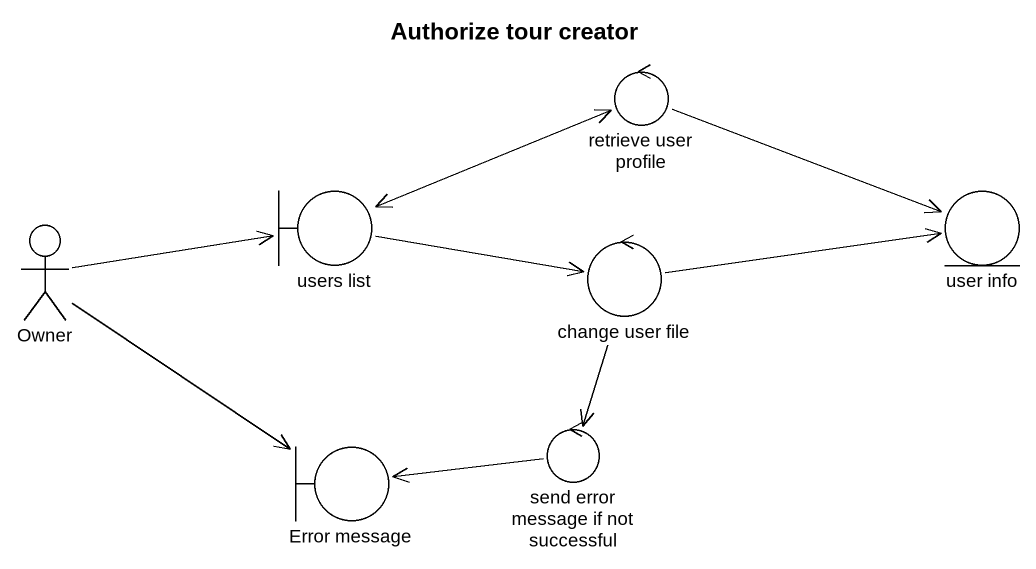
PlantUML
@startuml
title Authorize tour creator
control "retrieve user profile" as retrieve_user_profile
boundary "users list" as users_list
entity "user info" as user_info
actor Owner
control "change user file" as change_user_file
control "send error message if not successful" as send_error_message_if_not
boundary "Error message" as Error_message
retrieve_user_profile -left-> users_list
retrieve_user_profile -right-> user_info
users_list -right-> retrieve_user_profile
users_list -right-> change_user_file
Owner -right-> users_list
Owner --> Error_message
change_user_file -right-> user_info
change_user_file --> send_error_message_if_not
send_error_message_if_not -left-> Error_message
@enduml
